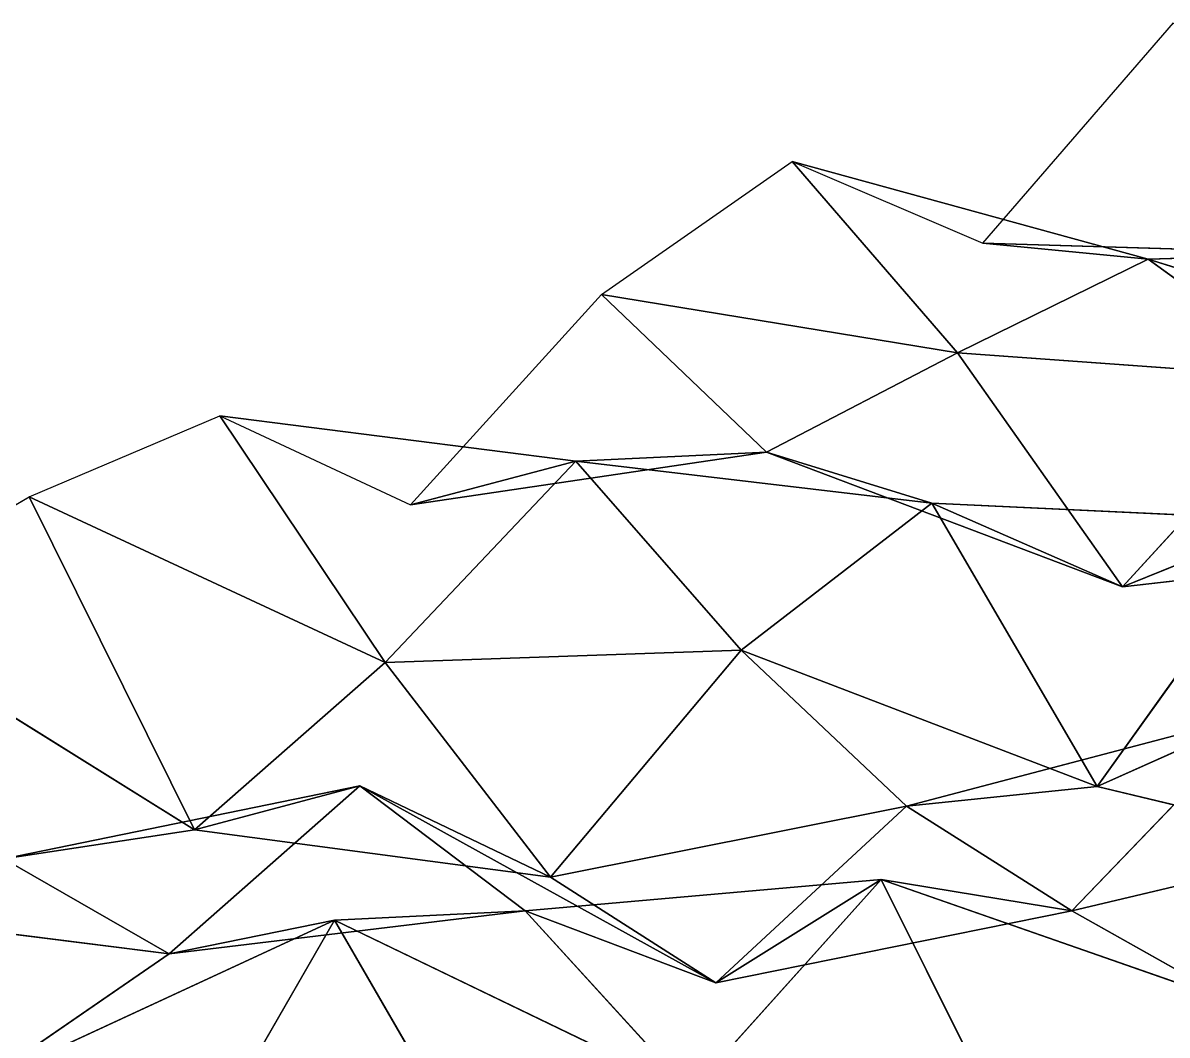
# Model space of a CAD drawing. Header units: metres. Extents: x -3703 to 431, y -1555 to 134.
# Drawn here: x -3354.5 to -3274.1, y -1398.1 to -1326.8 of the extents above; entities that cross this region are included whole.
import ezdxf

# ---------------------------------------------------------------- set-up
doc = ezdxf.new("R2010")
doc.units = ezdxf.units.M

msp = doc.modelspace()

# ---------------------------------------------------------------- linework, layer by layer
for p, q in [((-3287.0203, -1342.3397, -6894.4873), (-3273.6038, -1326.8478, -6870.456)), ((-3313.853, -1345.9501, -6948.6714), (-3300.4365, -1336.6042, -6923.2656)), ((-3275.3926, -1343.4751, -6934.5605), (-3300.4365, -1336.6042, -6923.2656)), ((-3300.4365, -1336.6042, -6923.2656), (-3287.0203, -1342.3397, -6894.4873)), ((-3300.4365, -1336.6042, -6923.2656), (-3288.809, -1350.0728, -6960.5806)), ((-3288.809, -1350.0728, -6960.5806), (-3300.4365, -1336.6042, -6923.2656)), ((-3300.4365, -1336.6042, -6923.2656), (-3275.3926, -1343.4751, -6934.5605)), ((-3261.9763, -1343.0923, -6907.1504), (-3287.0203, -1342.3397, -6894.4873)), ((-3287.0203, -1342.3397, -6894.4873), (-3275.3926, -1343.4751, -6934.5605)), ((-3275.3926, -1343.4751, -6934.5605), (-3287.0203, -1342.3397, -6894.4873)), ((-3287.0203, -1342.3397, -6894.4873), (-3261.9763, -1343.0923, -6907.1504)), ((-3275.3926, -1343.4751, -6934.5605), (-3288.809, -1350.0728, -6960.5806)), ((-3288.809, -1350.0728, -6960.5806), (-3275.3926, -1343.4751, -6934.5605)), ((-3261.9763, -1343.0923, -6907.1504), (-3275.3926, -1343.4751, -6934.5605)), ((-3275.3926, -1343.4751, -6934.5605), (-3261.9763, -1343.0923, -6907.1504)), ((-3250.3486, -1351.2479, -6945.654), (-3275.3926, -1343.4751, -6934.5605)), ((-3275.3926, -1343.4751, -6934.5605), (-3263.7651, -1351.8601, -6973.012)), ((-3263.7651, -1351.8601, -6973.012), (-3275.3926, -1343.4751, -6934.5605)), ((-3275.3926, -1343.4751, -6934.5605), (-3250.3486, -1351.2479, -6945.654)), ((-3327.2695, -1360.7659, -6972.8535), (-3313.853, -1345.9501, -6948.6714)), ((-3288.809, -1350.0728, -6960.5806), (-3313.853, -1345.9501, -6948.6714)), ((-3313.853, -1345.9501, -6948.6714), (-3302.2256, -1357.0496, -6986.5156)), ((-3302.2256, -1357.0496, -6986.5156), (-3313.853, -1345.9501, -6948.6714)), ((-3313.853, -1345.9501, -6948.6714), (-3288.809, -1350.0728, -6960.5806)), ((-3288.809, -1350.0728, -6960.5806), (-3302.2256, -1357.0496, -6986.5156)), ((-3302.2256, -1357.0496, -6986.5156), (-3288.809, -1350.0728, -6960.5806)), ((-3263.7651, -1351.8601, -6973.012), (-3288.809, -1350.0728, -6960.5806)), ((-3288.809, -1350.0728, -6960.5806), (-3277.1816, -1366.5199, -6997.2295)), ((-3277.1816, -1366.5199, -6997.2295), (-3288.809, -1350.0728, -6960.5806)), ((-3288.809, -1350.0728, -6960.5806), (-3263.7651, -1351.8601, -6973.012)), ((-3263.7651, -1351.8601, -6973.012), (-3277.1816, -1366.5199, -6997.2295)), ((-3277.1816, -1366.5199, -6997.2295), (-3263.7651, -1351.8601, -6973.012)), ((-3354.1023, -1360.204, -7027.97), (-3340.6858, -1354.4904, -7001.752)), ((-3315.6418, -1357.6917, -7013.8677), (-3340.6858, -1354.4904, -7001.752)), ((-3340.6858, -1354.4904, -7001.752), (-3327.2695, -1360.7659, -6972.8535)), ((-3340.6858, -1354.4904, -7001.752), (-3329.0583, -1371.842, -7038.199)), ((-3329.0583, -1371.842, -7038.199), (-3340.6858, -1354.4904, -7001.752)), ((-3340.6858, -1354.4904, -7001.752), (-3315.6418, -1357.6917, -7013.8677)), ((-3302.2256, -1357.0496, -6986.5156), (-3327.2695, -1360.7659, -6972.8535)), ((-3327.2695, -1360.7659, -6972.8535), (-3302.2256, -1357.0496, -6986.5156)), ((-3302.2256, -1357.0496, -6986.5156), (-3315.6418, -1357.6917, -7013.8677)), ((-3315.6418, -1357.6917, -7013.8677), (-3302.2256, -1357.0496, -6986.5156)), ((-3277.1816, -1366.5199, -6997.2295), (-3302.2256, -1357.0496, -6986.5156)), ((-3302.2256, -1357.0496, -6986.5156), (-3290.598, -1360.6511, -7026.037)), ((-3290.598, -1360.6511, -7026.037), (-3302.2256, -1357.0496, -6986.5156)), ((-3302.2256, -1357.0496, -6986.5156), (-3277.1816, -1366.5199, -6997.2295)), ((-3315.6418, -1357.6917, -7013.8677), (-3329.0583, -1371.842, -7038.199)), ((-3329.0583, -1371.842, -7038.199), (-3315.6418, -1357.6917, -7013.8677)), ((-3327.2695, -1360.7659, -6972.8535), (-3315.6418, -1357.6917, -7013.8677)), ((-3315.6418, -1357.6917, -7013.8677), (-3327.2695, -1360.7659, -6972.8535)), ((-3290.598, -1360.6511, -7026.037), (-3315.6418, -1357.6917, -7013.8677)), ((-3315.6418, -1357.6917, -7013.8677), (-3304.0144, -1370.9789, -7051.2236)), ((-3304.0144, -1370.9789, -7051.2236), (-3315.6418, -1357.6917, -7013.8677)), ((-3315.6418, -1357.6917, -7013.8677), (-3290.598, -1360.6511, -7026.037)), ((-3367.5186, -1368.0209, -7053.718), (-3354.1023, -1360.204, -7027.97)), ((-3329.0583, -1371.842, -7038.199), (-3354.1023, -1360.204, -7027.97)), ((-3354.1023, -1360.204, -7027.97), (-3342.4746, -1383.6305, -7063.0586)), ((-3342.4746, -1383.6305, -7063.0586), (-3354.1023, -1360.204, -7027.97)), ((-3354.1023, -1360.204, -7027.97), (-3329.0583, -1371.842, -7038.199)), ((-3290.598, -1360.6511, -7026.037), (-3304.0144, -1370.9789, -7051.2236)), ((-3304.0144, -1370.9789, -7051.2236), (-3290.598, -1360.6511, -7026.037)), ((-3277.1816, -1366.5199, -6997.2295), (-3290.598, -1360.6511, -7026.037)), ((-3265.554, -1361.8213, -7038.6064), (-3290.598, -1360.6511, -7026.037)), ((-3290.598, -1360.6511, -7026.037), (-3277.1816, -1366.5199, -6997.2295)), ((-3290.598, -1360.6511, -7026.037), (-3278.9705, -1380.5851, -7061.9067)), ((-3278.9705, -1380.5851, -7061.9067), (-3290.598, -1360.6511, -7026.037)), ((-3290.598, -1360.6511, -7026.037), (-3265.554, -1361.8213, -7038.6064)), ((-3265.554, -1361.8213, -7038.6064), (-3278.9705, -1380.5851, -7061.9067)), ((-3278.9705, -1380.5851, -7061.9067), (-3265.554, -1361.8213, -7038.6064)), ((-3277.1816, -1366.5199, -6997.2295), (-3265.554, -1361.8213, -7038.6064)), ((-3265.554, -1361.8213, -7038.6064), (-3277.1816, -1366.5199, -6997.2295)), ((-3252.1377, -1363.6587, -7010.7), (-3277.1816, -1366.5199, -6997.2295)), ((-3277.1816, -1366.5199, -6997.2295), (-3252.1377, -1363.6587, -7010.7)), ((-3342.4746, -1383.6305, -7063.0586), (-3367.5186, -1368.0209, -7053.718)), ((-3367.5186, -1368.0209, -7053.718), (-3342.4746, -1383.6305, -7063.0586)), ((-3304.0144, -1370.9789, -7051.2236), (-3329.0583, -1371.842, -7038.199)), ((-3329.0583, -1371.842, -7038.199), (-3304.0144, -1370.9789, -7051.2236)), ((-3304.0144, -1370.9789, -7051.2236), (-3317.4307, -1386.9536, -7075.147)), ((-3317.4307, -1386.9536, -7075.147), (-3304.0144, -1370.9789, -7051.2236)), ((-3278.9705, -1380.5851, -7061.9067), (-3304.0144, -1370.9789, -7051.2236)), ((-3304.0144, -1370.9789, -7051.2236), (-3292.3867, -1381.9681, -7089.093)), ((-3292.3867, -1381.9681, -7089.093), (-3304.0144, -1370.9789, -7051.2236)), ((-3304.0144, -1370.9789, -7051.2236), (-3278.9705, -1380.5851, -7061.9067)), ((-3329.0583, -1371.842, -7038.199), (-3342.4746, -1383.6305, -7063.0586)), ((-3342.4746, -1383.6305, -7063.0586), (-3329.0583, -1371.842, -7038.199)), ((-3329.0583, -1371.842, -7038.199), (-3317.4307, -1386.9536, -7075.147)), ((-3317.4307, -1386.9536, -7075.147), (-3329.0583, -1371.842, -7038.199)), ((-3267.3428, -1375.3739, -7103.3984), (-3292.3867, -1381.9681, -7089.093)), ((-3292.3867, -1381.9681, -7089.093), (-3267.3428, -1375.3739, -7103.3984)), ((-3267.3428, -1375.3739, -7103.3984), (-3280.7593, -1389.3257, -7127.7744)), ((-3280.7593, -1389.3257, -7127.7744), (-3267.3428, -1375.3739, -7103.3984)), ((-3278.9705, -1380.5851, -7061.9067), (-3267.3428, -1375.3739, -7103.3984)), ((-3267.3428, -1375.3739, -7103.3984), (-3278.9705, -1380.5851, -7061.9067)), ((-3330.8472, -1380.5424, -7104.0757), (-3355.891, -1385.6709, -7090.0977)), ((-3355.891, -1385.6709, -7090.0977), (-3330.8472, -1380.5424, -7104.0757)), ((-3330.8472, -1380.5424, -7104.0757), (-3344.2637, -1392.3595, -7128.9287)), ((-3344.2637, -1392.3595, -7128.9287), (-3330.8472, -1380.5424, -7104.0757)), ((-3342.4746, -1383.6305, -7063.0586), (-3330.8472, -1380.5424, -7104.0757)), ((-3330.8472, -1380.5424, -7104.0757), (-3342.4746, -1383.6305, -7063.0586)), ((-3317.4307, -1386.9536, -7075.147), (-3330.8472, -1380.5424, -7104.0757)), ((-3305.8032, -1394.3843, -7113.812), (-3330.8472, -1380.5424, -7104.0757)), ((-3330.8472, -1380.5424, -7104.0757), (-3317.4307, -1386.9536, -7075.147)), ((-3330.8472, -1380.5424, -7104.0757), (-3319.2197, -1389.323, -7142.439)), ((-3319.2197, -1389.323, -7142.439), (-3330.8472, -1380.5424, -7104.0757)), ((-3330.8472, -1380.5424, -7104.0757), (-3305.8032, -1394.3843, -7113.812)), ((-3278.9705, -1380.5851, -7061.9067), (-3292.3867, -1381.9681, -7089.093)), ((-3292.3867, -1381.9681, -7089.093), (-3278.9705, -1380.5851, -7061.9067)), ((-3253.9265, -1386.5544, -7073.4033), (-3278.9705, -1380.5851, -7061.9067)), ((-3278.9705, -1380.5851, -7061.9067), (-3253.9265, -1386.5544, -7073.4033)), ((-3292.3867, -1381.9681, -7089.093), (-3317.4307, -1386.9536, -7075.147)), ((-3317.4307, -1386.9536, -7075.147), (-3292.3867, -1381.9681, -7089.093)), ((-3292.3867, -1381.9681, -7089.093), (-3305.8032, -1394.3843, -7113.812)), ((-3305.8032, -1394.3843, -7113.812), (-3292.3867, -1381.9681, -7089.093)), ((-3292.3867, -1381.9681, -7089.093), (-3280.7593, -1389.3257, -7127.7744)), ((-3280.7593, -1389.3257, -7127.7744), (-3292.3867, -1381.9681, -7089.093)), ((-3342.4746, -1383.6305, -7063.0586), (-3355.891, -1385.6709, -7090.0977)), ((-3355.891, -1385.6709, -7090.0977), (-3342.4746, -1383.6305, -7063.0586)), ((-3317.4307, -1386.9536, -7075.147), (-3342.4746, -1383.6305, -7063.0586)), ((-3342.4746, -1383.6305, -7063.0586), (-3317.4307, -1386.9536, -7075.147)), ((-3255.7153, -1383.3816, -7141.9346), (-3280.7593, -1389.3257, -7127.7744)), ((-3280.7593, -1389.3257, -7127.7744), (-3255.7153, -1383.3816, -7141.9346)), ((-3355.891, -1385.6709, -7090.0977), (-3344.2637, -1392.3595, -7128.9287)), ((-3344.2637, -1392.3595, -7128.9287), (-3355.891, -1385.6709, -7090.0977)), ((-3317.4307, -1386.9536, -7075.147), (-3305.8032, -1394.3843, -7113.812)), ((-3305.8032, -1394.3843, -7113.812), (-3317.4307, -1386.9536, -7075.147)), ((-3294.1758, -1387.1305, -7155.7603), (-3319.2197, -1389.323, -7142.439)), ((-3319.2197, -1389.323, -7142.439), (-3294.1758, -1387.1305, -7155.7603)), ((-3294.1758, -1387.1305, -7155.7603), (-3307.592, -1402.0635, -7179.917)), ((-3307.592, -1402.0635, -7179.917), (-3294.1758, -1387.1305, -7155.7603)), ((-3305.8032, -1394.3843, -7113.812), (-3294.1758, -1387.1305, -7155.7603)), ((-3294.1758, -1387.1305, -7155.7603), (-3305.8032, -1394.3843, -7113.812)), ((-3280.7593, -1389.3257, -7127.7744), (-3294.1758, -1387.1305, -7155.7603)), ((-3269.1318, -1395.8663, -7166.638), (-3294.1758, -1387.1305, -7155.7603)), ((-3294.1758, -1387.1305, -7155.7603), (-3280.7593, -1389.3257, -7127.7744)), ((-3294.1758, -1387.1305, -7155.7603), (-3282.548, -1410.4017, -7190.884)), ((-3282.548, -1410.4017, -7190.884), (-3294.1758, -1387.1305, -7155.7603)), ((-3294.1758, -1387.1305, -7155.7603), (-3269.1318, -1395.8663, -7166.638)), ((-3344.2637, -1392.3595, -7128.9287), (-3369.3076, -1389.209, -7116.802)), ((-3369.3076, -1389.209, -7116.802), (-3344.2637, -1392.3595, -7128.9287)), ((-3319.2197, -1389.323, -7142.439), (-3344.2637, -1392.3595, -7128.9287)), ((-3344.2637, -1392.3595, -7128.9287), (-3319.2197, -1389.323, -7142.439)), ((-3319.2197, -1389.323, -7142.439), (-3332.636, -1389.9822, -7169.787)), ((-3332.636, -1389.9822, -7169.787), (-3319.2197, -1389.323, -7142.439)), ((-3305.8032, -1394.3843, -7113.812), (-3319.2197, -1389.323, -7142.439)), ((-3319.2197, -1389.323, -7142.439), (-3305.8032, -1394.3843, -7113.812)), ((-3319.2197, -1389.323, -7142.439), (-3307.592, -1402.0635, -7179.917)), ((-3307.592, -1402.0635, -7179.917), (-3319.2197, -1389.323, -7142.439)), ((-3280.7593, -1389.3257, -7127.7744), (-3305.8032, -1394.3843, -7113.812)), ((-3305.8032, -1394.3843, -7113.812), (-3280.7593, -1389.3257, -7127.7744)), ((-3280.7593, -1389.3257, -7127.7744), (-3269.1318, -1395.8663, -7166.638)), ((-3269.1318, -1395.8663, -7166.638), (-3280.7593, -1389.3257, -7127.7744)), ((-3332.636, -1389.9822, -7169.787), (-3357.68, -1401.576, -7154.364)), ((-3357.68, -1401.576, -7154.364), (-3332.636, -1389.9822, -7169.787)), ((-3332.636, -1389.9822, -7169.787), (-3346.0525, -1413.3329, -7192.061)), ((-3346.0525, -1413.3329, -7192.061), (-3332.636, -1389.9822, -7169.787)), ((-3344.2637, -1392.3595, -7128.9287), (-3332.636, -1389.9822, -7169.787)), ((-3332.636, -1389.9822, -7169.787), (-3344.2637, -1392.3595, -7128.9287)), ((-3307.592, -1402.0635, -7179.917), (-3332.636, -1389.9822, -7169.787)), ((-3332.636, -1389.9822, -7169.787), (-3321.0085, -1410.0258, -7205.632)), ((-3321.0085, -1410.0258, -7205.632), (-3332.636, -1389.9822, -7169.787)), ((-3332.636, -1389.9822, -7169.787), (-3307.592, -1402.0635, -7179.917)), ((-3344.2637, -1392.3595, -7128.9287), (-3357.68, -1401.576, -7154.364)), ((-3357.68, -1401.576, -7154.364), (-3344.2637, -1392.3595, -7128.9287))]:
    msp.add_line(p, q)
for points in [[(-3273.6038, -1326.8478, -6870.456), (-3261.9763, -1343.0923, -6907.1504), (-3287.0203, -1342.3397, -6894.4873), (-3287.0203, -1342.3396, -6894.4873)], [(-3300.4365, -1336.6042, -6923.2656), (-3288.809, -1350.0728, -6960.5806), (-3313.853, -1345.9501, -6948.6714), (-3313.853, -1345.95, -6948.6714)], [(-3287.0203, -1342.3397, -6894.4873), (-3275.3926, -1343.4751, -6934.5605), (-3300.4365, -1336.6042, -6923.2656), (-3300.4365, -1336.6041, -6923.2656)], [(-3288.809, -1350.0728, -6960.5806), (-3300.4365, -1336.6042, -6923.2656), (-3275.3926, -1343.4751, -6934.5605), (-3275.3926, -1343.475, -6934.5605)], [(-3275.3926, -1343.4751, -6934.5605), (-3287.0203, -1342.3397, -6894.4873), (-3261.9763, -1343.0923, -6907.1504), (-3261.9763, -1343.0922, -6907.1504)], [(-3275.3926, -1343.4751, -6934.5605), (-3263.7651, -1351.8601, -6973.012), (-3288.809, -1350.0728, -6960.5806), (-3288.809, -1350.0726, -6960.5806)], [(-3261.9763, -1343.0923, -6907.1504), (-3250.3486, -1351.2479, -6945.654), (-3275.3926, -1343.4751, -6934.5605), (-3275.3926, -1343.475, -6934.5605)], [(-3263.7651, -1351.8601, -6973.012), (-3275.3926, -1343.4751, -6934.5605), (-3250.3486, -1351.2479, -6945.654), (-3250.3486, -1351.2478, -6945.654)], [(-3313.853, -1345.9501, -6948.6714), (-3302.2256, -1357.0496, -6986.5156), (-3327.2695, -1360.7659, -6972.8535), (-3327.2695, -1360.7657, -6972.8535)], [(-3302.2256, -1357.0496, -6986.5156), (-3313.853, -1345.9501, -6948.6714), (-3288.809, -1350.0728, -6960.5806), (-3288.809, -1350.0726, -6960.5806)], [(-3288.809, -1350.0728, -6960.5806), (-3277.1816, -1366.5199, -6997.2295), (-3302.2256, -1357.0496, -6986.5156), (-3302.2256, -1357.0494, -6986.5156)], [(-3277.1816, -1366.5199, -6997.2295), (-3288.809, -1350.0728, -6960.5806), (-3263.7651, -1351.8601, -6973.012), (-3263.7651, -1351.86, -6973.012)], [(-3263.7651, -1351.8601, -6973.012), (-3252.1377, -1363.6587, -7010.7), (-3277.1816, -1366.5199, -6997.2295), (-3277.1816, -1366.5198, -6997.2295)], [(-3340.6858, -1354.4904, -7001.752), (-3329.0583, -1371.842, -7038.199), (-3354.1023, -1360.204, -7027.97), (-3354.1023, -1360.2039, -7027.97)], [(-3327.2695, -1360.7659, -6972.8535), (-3315.6418, -1357.6917, -7013.8677), (-3340.6858, -1354.4904, -7001.752), (-3340.6858, -1354.4902, -7001.752)], [(-3329.0583, -1371.842, -7038.199), (-3340.6858, -1354.4904, -7001.752), (-3315.6418, -1357.6917, -7013.8677), (-3315.6418, -1357.6915, -7013.8677)], [(-3315.6418, -1357.6917, -7013.8677), (-3327.2695, -1360.7659, -6972.8535), (-3302.2256, -1357.0496, -6986.5156), (-3302.2256, -1357.0494, -6986.5156)], [(-3302.2256, -1357.0496, -6986.5156), (-3290.598, -1360.6511, -7026.037), (-3315.6418, -1357.6917, -7013.8677), (-3315.6418, -1357.6915, -7013.8677)], [(-3290.598, -1360.6511, -7026.037), (-3302.2256, -1357.0496, -6986.5156), (-3277.1816, -1366.5199, -6997.2295), (-3277.1816, -1366.5198, -6997.2295)], [(-3315.6418, -1357.6917, -7013.8677), (-3304.0144, -1370.9789, -7051.2236), (-3329.0583, -1371.842, -7038.199), (-3329.0583, -1371.8419, -7038.199)], [(-3304.0144, -1370.9789, -7051.2236), (-3315.6418, -1357.6917, -7013.8677), (-3290.598, -1360.6511, -7026.037), (-3290.598, -1360.651, -7026.037)], [(-3354.1023, -1360.204, -7027.97), (-3342.4746, -1383.6305, -7063.0586), (-3367.5186, -1368.0209, -7053.718), (-3367.5186, -1368.0208, -7053.718)], [(-3342.4746, -1383.6305, -7063.0586), (-3354.1023, -1360.204, -7027.97), (-3329.0583, -1371.842, -7038.199), (-3329.0583, -1371.8419, -7038.199)], [(-3290.598, -1360.6511, -7026.037), (-3278.9705, -1380.5851, -7061.9067), (-3304.0144, -1370.9789, -7051.2236), (-3304.0144, -1370.9788, -7051.2236)], [(-3277.1816, -1366.5199, -6997.2295), (-3265.554, -1361.8213, -7038.6064), (-3290.598, -1360.6511, -7026.037), (-3290.598, -1360.651, -7026.037)], [(-3278.9705, -1380.5851, -7061.9067), (-3290.598, -1360.6511, -7026.037), (-3265.554, -1361.8213, -7038.6064), (-3265.554, -1361.8212, -7038.6064)], [(-3265.554, -1361.8213, -7038.6064), (-3253.9265, -1386.5544, -7073.4033), (-3278.9705, -1380.5851, -7061.9067), (-3278.9705, -1380.585, -7061.9067)], [(-3265.554, -1361.8213, -7038.6064), (-3277.1816, -1366.5199, -6997.2295), (-3252.1377, -1363.6587, -7010.7), (-3252.1377, -1363.6586, -7010.7)], [(-3355.891, -1385.6709, -7090.0977), (-3367.5186, -1368.0209, -7053.718), (-3342.4746, -1383.6305, -7063.0586), (-3342.4746, -1383.6304, -7063.0586)], [(-3317.4307, -1386.9536, -7075.147), (-3329.0583, -1371.842, -7038.199), (-3304.0144, -1370.9789, -7051.2236), (-3304.0144, -1370.9788, -7051.2236)], [(-3304.0144, -1370.9789, -7051.2236), (-3292.3867, -1381.9681, -7089.093), (-3317.4307, -1386.9536, -7075.147), (-3317.4307, -1386.9535, -7075.147)], [(-3292.3867, -1381.9681, -7089.093), (-3304.0144, -1370.9789, -7051.2236), (-3278.9705, -1380.5851, -7061.9067), (-3278.9705, -1380.585, -7061.9067)], [(-3329.0583, -1371.842, -7038.199), (-3317.4307, -1386.9536, -7075.147), (-3342.4746, -1383.6305, -7063.0586), (-3342.4746, -1383.6304, -7063.0586)], [(-3280.7593, -1389.3257, -7127.7744), (-3292.3867, -1381.9681, -7089.093), (-3267.3428, -1375.3739, -7103.3984), (-3267.3428, -1375.3738, -7103.3984)], [(-3278.9705, -1380.5851, -7061.9067), (-3267.3428, -1375.3739, -7103.3984), (-3292.3867, -1381.9681, -7089.093), (-3292.3867, -1381.968, -7089.093)], [(-3267.3428, -1375.3739, -7103.3984), (-3255.7153, -1383.3816, -7141.9346), (-3280.7593, -1389.3257, -7127.7744), (-3280.7593, -1389.3256, -7127.7744)], [(-3267.3428, -1375.3739, -7103.3984), (-3278.9705, -1380.5851, -7061.9067), (-3253.9265, -1386.5544, -7073.4033), (-3253.9265, -1386.5543, -7073.4033)], [(-3344.2637, -1392.3595, -7128.9287), (-3355.891, -1385.6709, -7090.0977), (-3330.8472, -1380.5424, -7104.0757), (-3330.8472, -1380.5422, -7104.0757)], [(-3342.4746, -1383.6305, -7063.0586), (-3330.8472, -1380.5424, -7104.0757), (-3355.891, -1385.6709, -7090.0977), (-3355.891, -1385.6708, -7090.0977)], [(-3330.8472, -1380.5424, -7104.0757), (-3319.2197, -1389.323, -7142.439), (-3344.2637, -1392.3595, -7128.9287), (-3344.2637, -1392.3594, -7128.9287)], [(-3330.8472, -1380.5424, -7104.0757), (-3342.4746, -1383.6305, -7063.0586), (-3317.4307, -1386.9536, -7075.147), (-3317.4307, -1386.9535, -7075.147)], [(-3317.4307, -1386.9536, -7075.147), (-3305.8032, -1394.3843, -7113.812), (-3330.8472, -1380.5424, -7104.0757), (-3330.8472, -1380.5422, -7104.0757)], [(-3319.2197, -1389.323, -7142.439), (-3330.8472, -1380.5424, -7104.0757), (-3305.8032, -1394.3843, -7113.812), (-3305.8032, -1394.3842, -7113.812)], [(-3305.8032, -1394.3843, -7113.812), (-3317.4307, -1386.9536, -7075.147), (-3292.3867, -1381.9681, -7089.093), (-3292.3867, -1381.968, -7089.093)], [(-3292.3867, -1381.9681, -7089.093), (-3280.7593, -1389.3257, -7127.7744), (-3305.8032, -1394.3843, -7113.812), (-3305.8032, -1394.3842, -7113.812)], [(-3269.1318, -1395.8663, -7166.638), (-3280.7593, -1389.3257, -7127.7744), (-3255.7153, -1383.3816, -7141.9346), (-3255.7153, -1383.3815, -7141.9346)], [(-3355.891, -1385.6709, -7090.0977), (-3344.2637, -1392.3595, -7128.9287), (-3369.3076, -1389.209, -7116.802), (-3369.3076, -1389.2089, -7116.802)], [(-3307.592, -1402.0635, -7179.917), (-3319.2197, -1389.323, -7142.439), (-3294.1758, -1387.1305, -7155.7603), (-3294.1758, -1387.1304, -7155.7603)], [(-3305.8032, -1394.3843, -7113.812), (-3294.1758, -1387.1305, -7155.7603), (-3319.2197, -1389.323, -7142.439), (-3319.2197, -1389.3229, -7142.439)], [(-3294.1758, -1387.1305, -7155.7603), (-3282.548, -1410.4017, -7190.884), (-3307.592, -1402.0635, -7179.917), (-3307.592, -1402.0634, -7179.917)], [(-3294.1758, -1387.1305, -7155.7603), (-3305.8032, -1394.3843, -7113.812), (-3280.7593, -1389.3257, -7127.7744), (-3280.7593, -1389.3256, -7127.7744)], [(-3280.7593, -1389.3257, -7127.7744), (-3269.1318, -1395.8663, -7166.638), (-3294.1758, -1387.1305, -7155.7603), (-3294.1758, -1387.1304, -7155.7603)], [(-3282.548, -1410.4017, -7190.884), (-3294.1758, -1387.1305, -7155.7603), (-3269.1318, -1395.8663, -7166.638), (-3269.1318, -1395.8662, -7166.638)], [(-3357.68, -1401.576, -7154.364), (-3369.3076, -1389.209, -7116.802), (-3344.2637, -1392.3595, -7128.9287), (-3344.2637, -1392.3594, -7128.9287)], [(-3332.636, -1389.9822, -7169.787), (-3344.2637, -1392.3595, -7128.9287), (-3319.2197, -1389.323, -7142.439), (-3319.2197, -1389.3229, -7142.439)], [(-3319.2197, -1389.323, -7142.439), (-3307.592, -1402.0635, -7179.917), (-3332.636, -1389.9822, -7169.787), (-3332.636, -1389.982, -7169.787)], [(-3346.0525, -1413.3329, -7192.061), (-3357.68, -1401.576, -7154.364), (-3332.636, -1389.9822, -7169.787), (-3332.636, -1389.982, -7169.787)], [(-3344.2637, -1392.3595, -7128.9287), (-3332.636, -1389.9822, -7169.787), (-3357.68, -1401.576, -7154.364), (-3357.68, -1401.5759, -7154.364)], [(-3332.636, -1389.9822, -7169.787), (-3321.0085, -1410.0258, -7205.632), (-3346.0525, -1413.3329, -7192.061), (-3346.0525, -1413.3328, -7192.061)], [(-3321.0085, -1410.0258, -7205.632), (-3332.636, -1389.9822, -7169.787), (-3307.592, -1402.0635, -7179.917), (-3307.592, -1402.0634, -7179.917)], [(-3269.1318, -1395.8663, -7166.638), (-3257.5042, -1403.9312, -7205.162), (-3282.548, -1410.4017, -7190.884), (-3282.548, -1410.4016, -7190.884)]]:
    msp.add_3dface(points)

doc.saveas('drawing.dxf')
